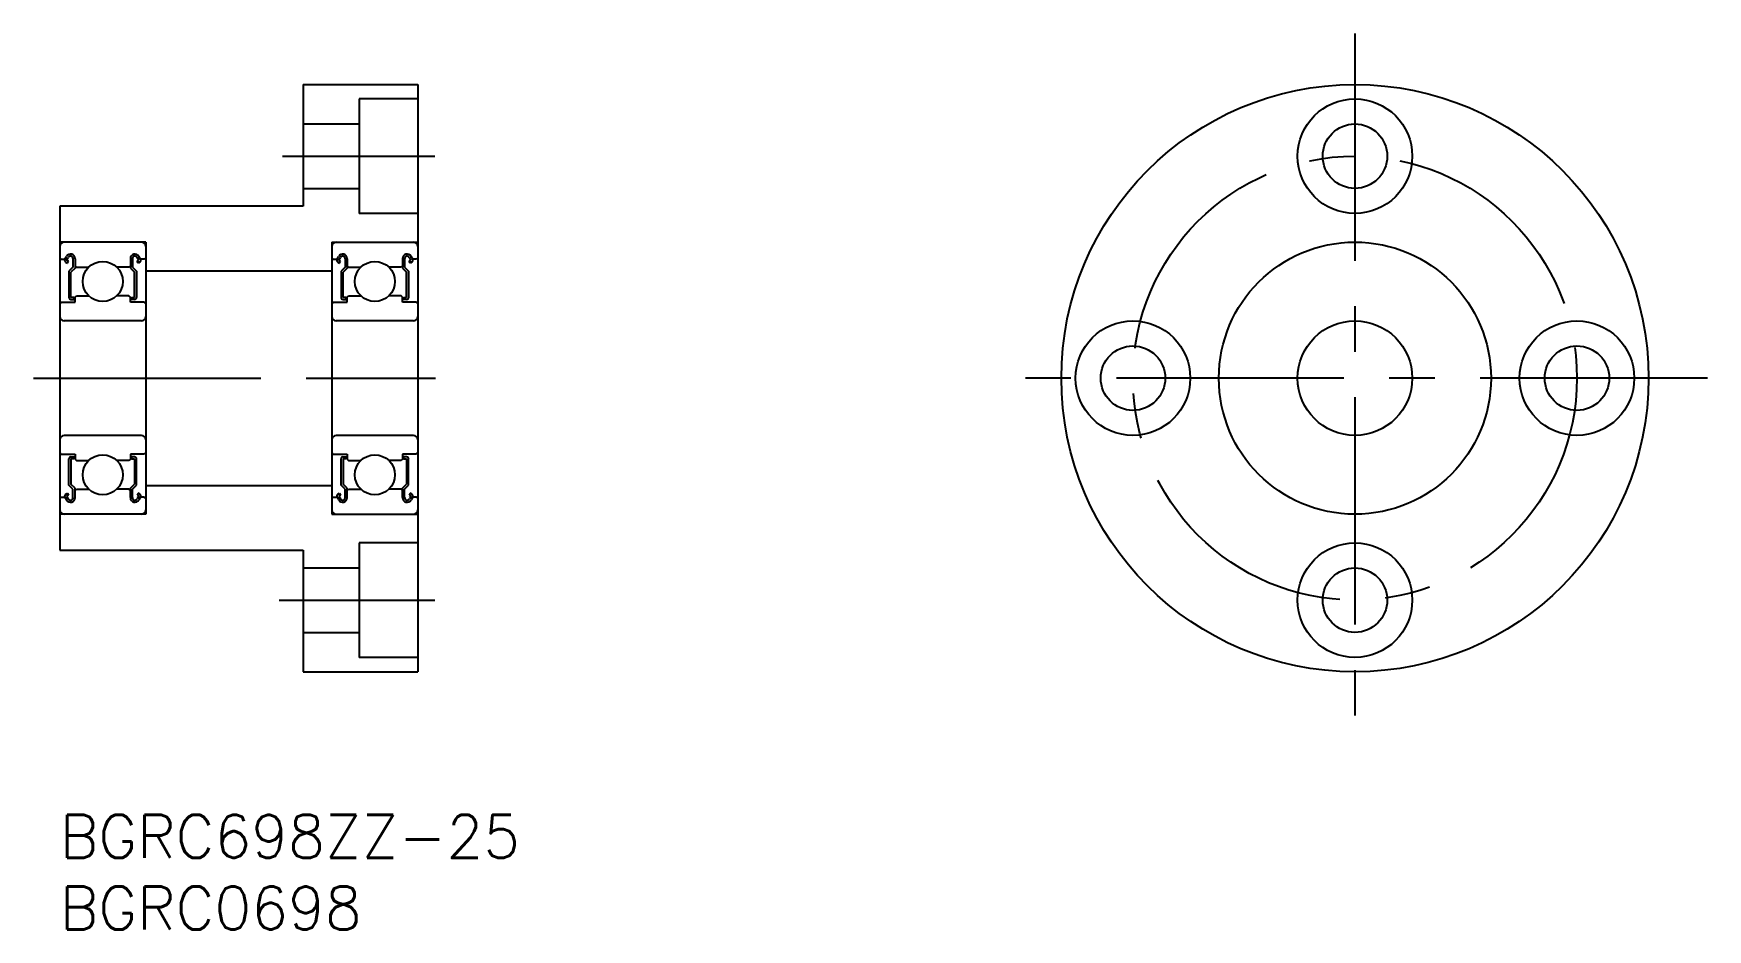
# Model space of a CAD drawing. Extents: x -2 to 115, y -8 to 55.
import ezdxf

# ---------------------------------------------------------------- set-up
doc = ezdxf.new("R2010")
doc.units = 0
doc.header["$LTSCALE"] = 0.5
doc.linetypes.add('CENTER', pattern=[50.8, 31.75, -6.35, 6.35, -6.35])
for name, color, linetype in [('MSM_CENTER', 1, 'CENTER'), ('MSM_CONTINUOUS', 7, 'CONTINUOUS'), ('MSM_PART_NUMBER', 7, 'CONTINUOUS')]:
    doc.layers.add(name, color=color, linetype=linetype)
doc.styles.get("Standard").update_dxf_attribs({"font": 'txt.shx', "height": 3, "bigfont": 'bigfont.shx'})

# ---------------------------------------------------------------- blocks, each defined once
blk = doc.blocks.new('*U10')
at = {"layer": 'MSM_PART_NUMBER'}
blk.add_text('BGRC698ZZ-25', height=3, dxfattribs=at).set_placement((0, -3))
blk = doc.blocks.new('*U11')
at = {"layer": 'MSM_PART_NUMBER'}
blk.add_text('BGRC0698', height=3, dxfattribs=at).set_placement((0, -8))

msp = doc.modelspace()

# ---------------------------------------------------------------- linework, layer by layer
at = {"layer": 'MSM_CENTER'}
for p, q in [((90.43, 54.57), (90.43, 6.43)), ((15.55, 46), (26.18, 46)), ((-1.84, 30.5), (26.24, 30.5)), ((-1.4, 30.5), (7.2, 30.5)), ((17.6, 30.5), (26.2, 30.5)), ((115.05, 30.5), (65.81, 30.5)), ((15.32, 15), (26.18, 15))]:
    msp.add_line(p, q, dxfattribs=at)
msp.add_circle((90.43, 30.5), 15.5, dxfattribs=at)
at = {"layer": 'MSM_CONTINUOUS'}
for p, q in [((17, 51), (25, 51)), ((17, 51), (17, 42.5)), ((25, 51), (25, 10)), ((20.9, 50), (20.9, 42)), ((25, 50), (20.9, 50)), ((17, 48.25), (20.9, 48.25)), ((17, 43.75), (20.9, 43.75)), ((0, 42.5), (0, 18.5)), ((17, 42.5), (0, 42.5)), ((25, 42), (20.9, 42)), ((6, 40), (0, 40)), ((6, 40), (6, 21)), ((19, 40), (19, 21)), ((19, 40), (25, 40)), ((0, 38.9), (0.1, 38.8)), ((0.1, 38.8), (0.36, 38.8)), ((0.36, 38.8), (0.47, 39)), ((0.41, 38.61), (0.53, 38.53)), ((0.48, 38.73), (0.59, 38.92)), ((0.6, 38.66), (0.48, 38.73)), ((0.53, 38.53), (0.6, 38.66)), ((0.92, 38.84), (0.92, 38.25)), ((1.07, 38.84), (1.07, 38.19)), ((4.93, 38.84), (4.93, 38.19)), ((5.08, 38.84), (5.08, 38.25)), ((5.4, 38.66), (5.52, 38.73)), ((5.47, 38.53), (5.4, 38.66)), ((5.52, 38.73), (5.41, 38.92)), ((5.59, 38.61), (5.47, 38.53)), ((5.64, 38.8), (5.53, 39)), ((5.9, 38.8), (5.64, 38.8)), ((6, 38.9), (5.9, 38.8)), ((19, 38.9), (19.1, 38.8)), ((19.1, 38.8), (19.36, 38.8)), ((19.36, 38.8), (19.47, 39)), ((19.41, 38.61), (19.53, 38.53)), ((19.48, 38.73), (19.59, 38.92)), ((19.6, 38.66), (19.48, 38.73)), ((19.53, 38.53), (19.6, 38.66)), ((19.92, 38.84), (19.92, 38.25)), ((20.07, 38.84), (20.07, 38.19)), ((23.93, 38.84), (23.93, 38.19)), ((24.08, 38.84), (24.08, 38.25)), ((24.4, 38.66), (24.52, 38.73)), ((24.47, 38.53), (24.4, 38.66)), ((24.52, 38.73), (24.41, 38.92)), ((24.59, 38.61), (24.47, 38.53)), ((24.64, 38.8), (24.53, 39)), ((24.9, 38.8), (24.64, 38.8)), ((25, 38.9), (24.9, 38.8)), ((0.92, 38.25), (0.64, 37.97)), ((0.64, 37.97), (0.64, 36.14)), ((1.07, 38.19), (0.78, 37.91)), ((0.78, 36.14), (0.78, 37.91)), ((1.07, 38.35), (1.17, 38.25)), ((1.17, 38.25), (2.02, 38.25)), ((4.83, 38.25), (3.98, 38.25)), ((4.93, 38.35), (4.83, 38.25)), ((4.93, 38.19), (5.22, 37.91)), ((5.08, 38.25), (5.36, 37.97)), ((5.22, 36.14), (5.22, 37.91)), ((5.36, 37.97), (5.36, 36.14)), ((6, 38), (19, 38)), ((19.92, 38.25), (19.64, 37.97)), ((19.64, 37.97), (19.64, 36.14)), ((20.07, 38.19), (19.78, 37.91)), ((19.78, 36.14), (19.78, 37.91)), ((20.07, 38.35), (20.17, 38.25)), ((20.17, 38.25), (21.02, 38.25)), ((23.83, 38.25), (22.98, 38.25)), ((23.93, 38.35), (23.83, 38.25)), ((23.93, 38.19), (24.22, 37.91)), ((24.08, 38.25), (24.36, 37.97)), ((24.22, 36.14), (24.22, 37.91)), ((24.36, 37.97), (24.36, 36.14)), ((1.07, 36.15), (1.17, 36.25)), ((1.17, 36.25), (2.02, 36.25)), ((4.83, 36.25), (3.98, 36.25)), ((4.93, 36.15), (4.83, 36.25)), ((20.07, 36.15), (20.17, 36.25)), ((20.17, 36.25), (21.02, 36.25)), ((23.83, 36.25), (22.98, 36.25)), ((23.93, 36.15), (23.83, 36.25)), ((0, 35.7), (0.1, 35.8)), ((0.1, 35.8), (1.07, 35.8)), ((1, 36.14), (0.78, 36.14)), ((0.78, 36), (1, 36)), ((1, 36), (1, 36.14)), ((1.07, 35.8), (1.07, 36.15)), ((4.93, 35.8), (4.93, 36.15)), ((5.9, 35.8), (4.93, 35.8)), ((5, 36.14), (5.22, 36.14)), ((5, 36), (5, 36.14)), ((5.22, 36), (5, 36)), ((6, 35.7), (5.9, 35.8)), ((19, 35.7), (19.1, 35.8)), ((19.1, 35.8), (20.07, 35.8)), ((20, 36.14), (19.78, 36.14)), ((19.78, 36), (20, 36)), ((20, 36), (20, 36.14)), ((20.07, 35.8), (20.07, 36.15)), ((23.93, 35.8), (23.93, 36.15)), ((24.9, 35.8), (23.93, 35.8)), ((24, 36.14), (24.22, 36.14)), ((24, 36), (24, 36.14)), ((24.22, 36), (24, 36)), ((25, 35.7), (24.9, 35.8)), ((5.7, 34.5), (0.3, 34.5)), ((24.7, 34.5), (19.3, 34.5)), ((5.7, 26.5), (0.3, 26.5)), ((24.7, 26.5), (19.3, 26.5)), ((0, 25.3), (0.1, 25.2)), ((0.1, 25.2), (1.07, 25.2)), ((0.64, 23.03), (0.64, 24.86)), ((0.78, 25), (1, 25)), ((0.78, 24.86), (0.78, 23.09)), ((1, 24.86), (0.78, 24.86)), ((1, 25), (1, 24.86)), ((1.07, 25.2), (1.07, 24.85)), ((1.07, 24.85), (1.17, 24.75)), ((1.17, 24.75), (2.02, 24.75)), ((4.83, 24.75), (3.98, 24.75)), ((4.93, 24.85), (4.83, 24.75)), ((4.93, 25.2), (4.93, 24.85)), ((5.9, 25.2), (4.93, 25.2)), ((5, 25), (5, 24.86)), ((5.22, 25), (5, 25)), ((5, 24.86), (5.22, 24.86)), ((5.22, 24.86), (5.22, 23.09)), ((5.36, 23.03), (5.36, 24.86)), ((6, 25.3), (5.9, 25.2)), ((19, 25.3), (19.1, 25.2)), ((19.1, 25.2), (20.07, 25.2)), ((19.64, 23.03), (19.64, 24.86)), ((19.78, 25), (20, 25)), ((19.78, 24.86), (19.78, 23.09)), ((20, 24.86), (19.78, 24.86)), ((20, 25), (20, 24.86)), ((20.07, 25.2), (20.07, 24.85)), ((20.07, 24.85), (20.17, 24.75)), ((20.17, 24.75), (21.02, 24.75)), ((23.83, 24.75), (22.98, 24.75)), ((23.93, 24.85), (23.83, 24.75)), ((23.93, 25.2), (23.93, 24.85)), ((24.9, 25.2), (23.93, 25.2)), ((24, 25), (24, 24.86)), ((24.22, 25), (24, 25)), ((24, 24.86), (24.22, 24.86)), ((24.22, 24.86), (24.22, 23.09)), ((24.36, 23.03), (24.36, 24.86)), ((25, 25.3), (24.9, 25.2)), ((0.41, 22.39), (0.53, 22.47)), ((0.6, 22.34), (0.48, 22.27)), ((0.48, 22.27), (0.59, 22.08)), ((0.53, 22.47), (0.6, 22.34)), ((0.92, 22.75), (0.64, 23.03)), ((1.07, 22.81), (0.78, 23.09)), ((0.92, 22.16), (0.92, 22.75)), ((1.07, 22.16), (1.07, 22.81)), ((1.07, 22.65), (1.17, 22.75)), ((1.17, 22.75), (2.02, 22.75)), ((4.83, 22.75), (3.98, 22.75)), ((4.93, 22.65), (4.83, 22.75)), ((4.93, 22.81), (5.22, 23.09)), ((4.93, 22.16), (4.93, 22.81)), ((5.08, 22.75), (5.36, 23.03)), ((5.08, 22.16), (5.08, 22.75)), ((5.47, 22.47), (5.4, 22.34)), ((5.4, 22.34), (5.52, 22.27)), ((5.52, 22.27), (5.41, 22.08)), ((5.59, 22.39), (5.47, 22.47)), ((6, 23), (19, 23)), ((19.41, 22.39), (19.53, 22.47)), ((19.6, 22.34), (19.48, 22.27)), ((19.48, 22.27), (19.59, 22.08)), ((19.53, 22.47), (19.6, 22.34)), ((19.92, 22.75), (19.64, 23.03)), ((20.07, 22.81), (19.78, 23.09)), ((19.92, 22.16), (19.92, 22.75)), ((20.07, 22.16), (20.07, 22.81)), ((20.07, 22.65), (20.17, 22.75)), ((20.17, 22.75), (21.02, 22.75)), ((23.83, 22.75), (22.98, 22.75)), ((23.93, 22.65), (23.83, 22.75)), ((23.93, 22.81), (24.22, 23.09)), ((23.93, 22.16), (23.93, 22.81)), ((24.08, 22.75), (24.36, 23.03)), ((24.08, 22.16), (24.08, 22.75)), ((24.47, 22.47), (24.4, 22.34)), ((24.4, 22.34), (24.52, 22.27)), ((24.52, 22.27), (24.41, 22.08)), ((24.59, 22.39), (24.47, 22.47)), ((0, 22.1), (0.1, 22.2)), ((0.1, 22.2), (0.36, 22.2)), ((0.36, 22.2), (0.47, 22)), ((5.64, 22.2), (5.53, 22)), ((5.9, 22.2), (5.64, 22.2)), ((6, 22.1), (5.9, 22.2)), ((19, 22.1), (19.1, 22.2)), ((19.1, 22.2), (19.36, 22.2)), ((19.36, 22.2), (19.47, 22)), ((24.64, 22.2), (24.53, 22)), ((24.9, 22.2), (24.64, 22.2)), ((25, 22.1), (24.9, 22.2)), ((6, 21), (0, 21)), ((19, 21), (25, 21)), ((20.9, 19), (20.9, 11)), ((25, 19), (20.9, 19)), ((0, 18.5), (17, 18.5)), ((17, 18.5), (17, 10)), ((17, 17.25), (20.9, 17.25)), ((17, 12.75), (20.9, 12.75)), ((25, 11), (20.9, 11)), ((17, 10), (25, 10))]:
    msp.add_line(p, q, dxfattribs=at)
for centre, radius in [((90.43, 30.5), 20.5), ((90.43, 46), 4), ((90.43, 46), 2.25), ((90.43, 30.5), 9.5), ((3, 37.25), 1.4), ((22, 37.25), 1.4), ((74.93, 30.5), 4), ((90.43, 30.5), 4), ((105.93, 30.5), 4), ((74.93, 30.5), 2.25), ((105.93, 30.5), 2.25), ((3, 23.75), 1.4), ((22, 23.75), 1.4), ((90.43, 15), 4), ((90.43, 15), 2.25)]:
    msp.add_circle(centre, radius, dxfattribs=at)
for centre, radius, start, end in [((0.3, 39.7), 0.3, 90, 180), ((5.7, 39.7), 0.3, 0, 90), ((19.3, 39.7), 0.3, 90, 180), ((24.7, 39.7), 0.3, 0, 90), ((0.48, 38.73), 0.142, 149.9903, 240.0019), ((0.75, 38.84), 0.319, 0, 150.0003), ((0.75, 38.84), 0.177, 0, 150.0032), ((5.25, 38.84), 0.319, 29.9997, 180), ((5.25, 38.84), 0.177, 29.9968, 180), ((5.52, 38.73), 0.142, 299.9981, 30.0097), ((19.48, 38.73), 0.142, 149.9903, 240.0019), ((19.75, 38.84), 0.319, 0, 150.0003), ((19.75, 38.84), 0.177, 0, 150.0032), ((24.25, 38.84), 0.319, 29.9997, 180), ((24.25, 38.84), 0.177, 29.9968, 180), ((24.52, 38.73), 0.142, 299.9981, 30.0097), ((0.78, 36.14), 0.142, 180, 270), ((5.22, 36.14), 0.142, 270, 360), ((19.78, 36.14), 0.142, 180, 270), ((24.22, 36.14), 0.142, 270, 360), ((0.3, 34.8), 0.3, 180, 270), ((5.7, 34.8), 0.3, 270, 0), ((19.3, 34.8), 0.3, 180, 270), ((24.7, 34.8), 0.3, 270, 0), ((0.3, 26.2), 0.3, 90, 180), ((5.7, 26.2), 0.3, 0, 90), ((19.3, 26.2), 0.3, 90, 180), ((24.7, 26.2), 0.3, 0, 90), ((0.78, 24.86), 0.142, 90, 180), ((5.22, 24.86), 0.142, 0, 90), ((19.78, 24.86), 0.142, 90, 180), ((24.22, 24.86), 0.142, 0, 90), ((0.48, 22.27), 0.142, 119.9981, 210.0097), ((5.52, 22.27), 0.142, 329.9903, 60.0019), ((19.48, 22.27), 0.142, 119.9981, 210.0097), ((24.52, 22.27), 0.142, 329.9903, 60.0019), ((0.3, 21.3), 0.3, 180, 270), ((0.75, 22.16), 0.319, 209.9997, 0), ((0.75, 22.16), 0.177, 209.9968, 0), ((5.25, 22.16), 0.319, 180, 330.0003), ((5.25, 22.16), 0.177, 180, 330.0032), ((5.7, 21.3), 0.3, 270, 0), ((19.3, 21.3), 0.3, 180, 270), ((19.75, 22.16), 0.319, 209.9997, 0), ((19.75, 22.16), 0.177, 209.9968, 0), ((24.25, 22.16), 0.319, 180, 330.0003), ((24.25, 22.16), 0.177, 180, 330.0032), ((24.7, 21.3), 0.3, 270, 0)]:
    msp.add_arc(centre, radius, start, end, dxfattribs=at)

# ---------------------------------------------------------------- block references
for name in ['*U10', '*U11']:
    msp.add_blockref(name, (0, 0), dxfattribs=at)

doc.saveas('drawing.dxf')
